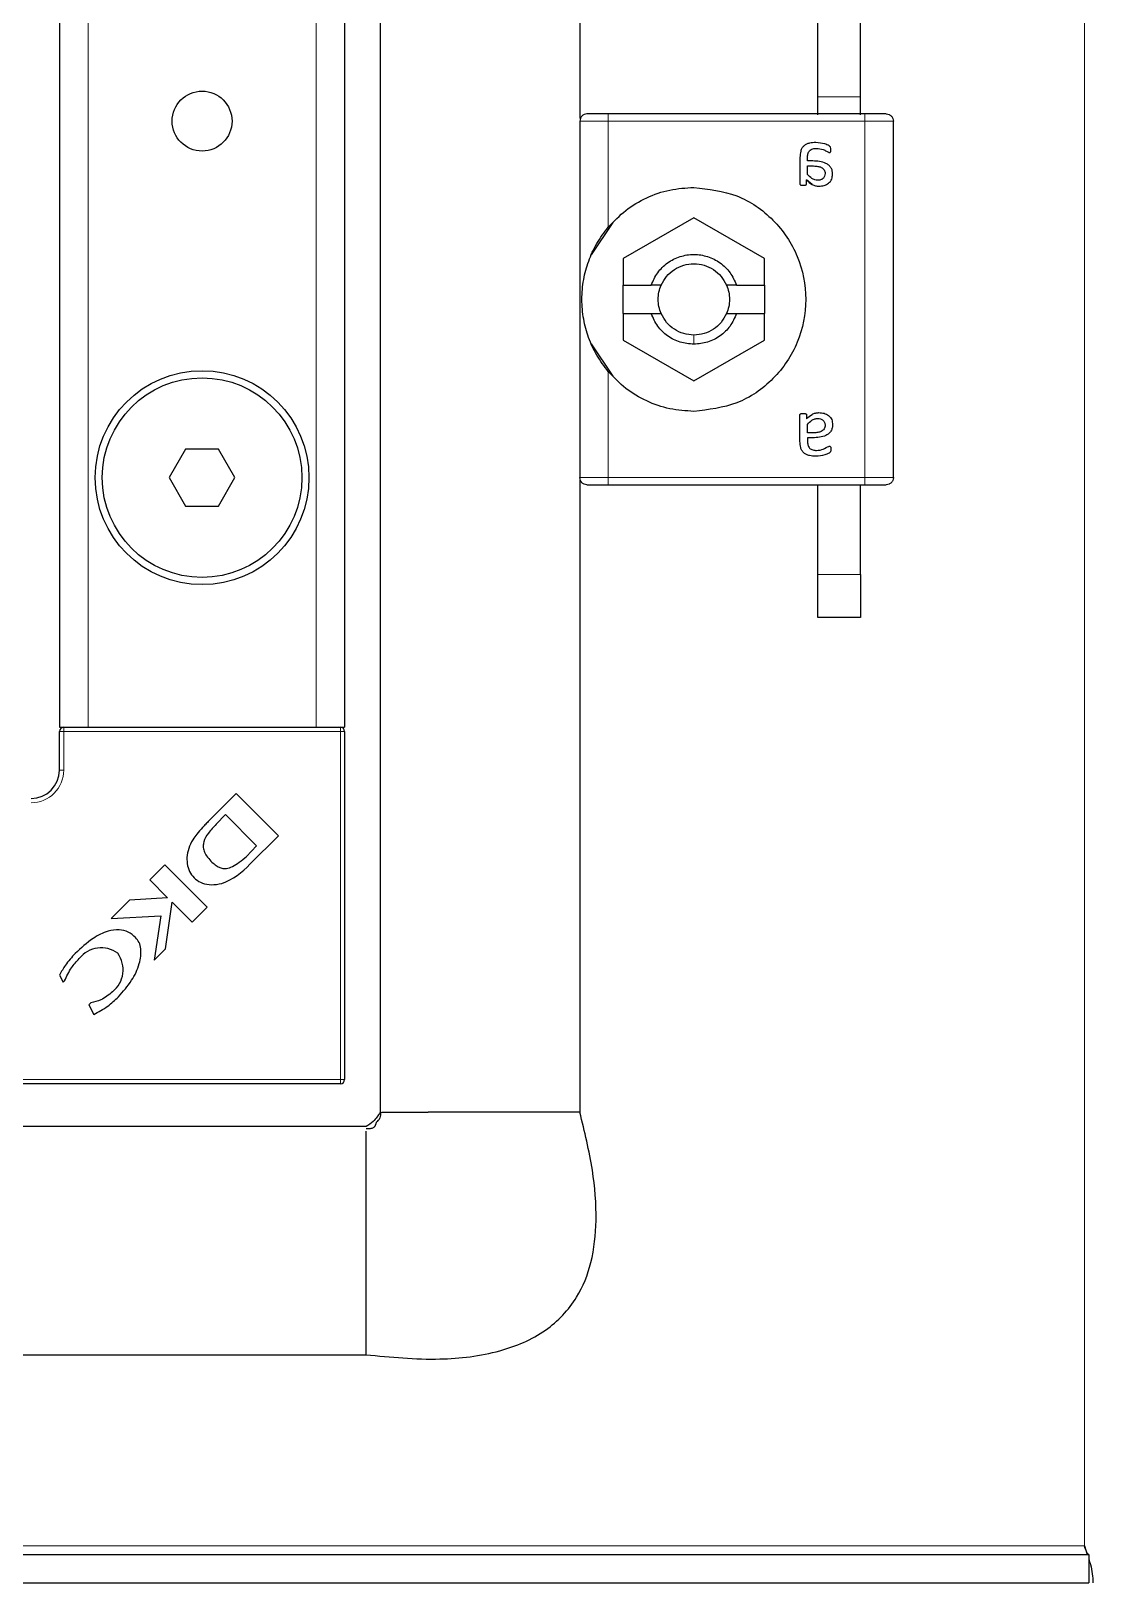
# Model space of a CAD drawing. Header units: millimetres. Extents: x -165 to 1228, y -811 to 1017.
# Drawn here: x 1035.6 to 1110.1, y -688.4 to -579.5 of the extents above; entities that cross this region are included whole.
import ezdxf

# ---------------------------------------------------------------- set-up
doc = ezdxf.new("R2010")
doc.units = ezdxf.units.MM

msp = doc.modelspace()

# ---------------------------------------------------------------- linework, layer by layer
at = {"color": 8, "linetype": 'Continuous', "lineweight": 18}
for p, q in [((1109.460793568872, 864.0395756363309), (1109.460793568872, -685.7604243636687)), ((1039.560793568878, 806.6395756363328), (1039.560793568877, -628.360424363669)), ((1055.560793568878, 806.6395756363328), (1055.560793568877, -628.360424363669)), ((1093.760793568872, -584.1604243636706), (1090.760793568871, -584.1604243636706)), ((1076.060793568871, -593.2985571192886), (1076.060793568871, -585.8604243636954)), ((1076.060793568871, -585.8604243636954), (1094.060793568871, -585.8604243636954)), ((1094.060793568871, -585.8604243636954), (1094.060793568871, -610.8604243636956)), ((1082.060793568871, -600.8604243636955), (1082.060793568871, -601.5104243636955)), ((1076.060793568871, -610.8604243636956), (1076.060793568871, -603.4222916081025)), ((1094.060793568871, -610.8604243636956), (1076.060793568871, -610.8604243636956)), ((1090.760793568871, -617.6604243636706), (1093.760793568871, -617.6604243636706)), ((1037.560793568877, -628.660424363669), (1037.860793568877, -628.660424363669)), ((1037.860793568877, -628.660424363669), (1037.860793568877, -628.3604243636689)), ((1037.860793568877, -628.660424363669), (1037.860793568877, -631.3604243636689)), ((1057.260793568877, -628.6604243636685), (1037.860793568877, -628.660424363669)), ((1057.260793568877, -628.6604243636685), (1057.260793568877, -628.3604243636685)), ((1057.260793568877, -653.0604243636685), (1057.260793568877, -628.6604243636685)), ((1057.260793568877, -628.6604243636685), (1057.560793568877, -628.6604243636685)), ((1037.560793568877, -631.3604243636689), (1037.860793568877, -631.3604243636689)), ((1032.860793568877, -653.0604243636691), (1057.260793568877, -653.0604243636685)), ((1057.260793568877, -653.0604243636685), (1057.260793568877, -653.3604243636686)), ((1057.260793568877, -653.0604243636685), (1057.560793568877, -653.0604243636685)), ((1109.460793568871, -685.7604243636692), (1014.031416044286, -685.7604243636692))]:
    msp.add_line(p, q, dxfattribs=at)
at = {"color": 7, "linetype": 'Continuous', "lineweight": 25}
for p, q in [((1060.060793568877, 833.6395756363307), (1060.060793568877, -655.3604243636692)), ((1037.560793568878, 806.6395756363328), (1037.560793568877, -628.360424363669)), ((1057.560793568878, 806.6395756363328), (1057.560793568877, -628.360424363669)), ((1074.060793568877, -565.8604243636428), (1074.060793568877, -585.6854143636955)), ((1090.760793568871, -584.1604243636706), (1090.760793568871, -576.8604243636426)), ((1093.760793568872, -584.1604243636706), (1093.760793568872, -576.8604243636426)), ((1090.760793568871, -585.4162086513336), (1090.760793568871, -584.1604243636706)), ((1093.760793568872, -585.4162086513336), (1093.760793568872, -584.1604243636706)), ((1094.060793568871, -585.3604243636955), (1076.060793568871, -585.3604243636955)), ((1094.660793568871, -585.3604243636955), (1094.410793568871, -585.3604243636955)), ((1074.060793568871, -585.8604243636954), (1074.060793568871, -610.8604243636956)), ((1096.060793568871, -610.8604243636956), (1096.060793568871, -585.8604243636954)), ((1089.501970039459, -588.4027037754602), (1089.501970039459, -590.2685125989896)), ((1090.031381804165, -588.6545420107544), (1090.031381804165, -588.4357920107543)), ((1090.411896510048, -588.6545420107544), (1090.031381804165, -588.6545420107544)), ((1090.031381804165, -589.0074831872249), (1090.460609745342, -589.0074831872249)), ((1090.031381804165, -589.5947993636955), (1090.031381804165, -589.0074831872249)), ((1089.960609745342, -590.2675934813426), (1089.960609745342, -589.9881817166367)), ((1090.354628294636, -590.2961432415356), (1089.960609745342, -589.9881817166367)), ((1074.889960221822, -595.2342049858713), (1076.398019142621, -592.9772353145638)), ((1082.060793568871, -592.6446566987182), (1077.110793568871, -595.5025405312069)), ((1087.010793568871, -595.5025405312069), (1082.060793568871, -592.6446566987182)), ((1077.110793568871, -595.5025405312069), (1077.110793568871, -597.3604243636955)), ((1087.010793568871, -597.3604243636955), (1087.010793568871, -595.5025405312069)), ((1077.110793568871, -599.3604243636955), (1077.110793568871, -597.3604243636955)), ((1077.110793568871, -597.3604243636955), (1079.073738162622, -597.3604243636955)), ((1079.769505721393, -597.3604243636955), (1079.073738162622, -597.3604243636955)), ((1085.04784897512, -597.3604243636955), (1084.352081416349, -597.3604243636955)), ((1085.04784897512, -597.3604243636955), (1087.010793568871, -597.3604243636955)), ((1087.010793568871, -597.3604243636955), (1087.010793568871, -599.3604243636955)), ((1077.110793568871, -599.3604243636955), (1077.110793568871, -601.2183081961841)), ((1077.110793568871, -599.3604243636955), (1079.073738162622, -599.3604243636955)), ((1079.073738162622, -599.3604243636955), (1079.769505721393, -599.3604243636955)), ((1084.352081416349, -599.3604243636955), (1085.04784897512, -599.3604243636955)), ((1085.04784897512, -599.3604243636955), (1087.010793568871, -599.3604243636955)), ((1087.010793568871, -601.2183081961841), (1087.010793568871, -599.3604243636955)), ((1076.398019142621, -603.7436134128272), (1074.889426517659, -601.4858449967945)), ((1077.110793568871, -601.2183081961841), (1082.060793568871, -604.0761920286728)), ((1082.060793568871, -604.0761920286728), (1087.010793568871, -601.2183081961841)), ((1089.501970039459, -608.3181449519308), (1089.501970039459, -606.4523361284014)), ((1089.960609745342, -606.4532552460486), (1089.960609745342, -606.7326670107543)), ((1090.031381804165, -607.7133655401661), (1090.031381804165, -607.1260493636955)), ((1090.460609745342, -607.7133655401661), (1090.031381804165, -607.7133655401661)), ((1090.411896510048, -608.0663067166366), (1090.031381804165, -608.0663067166366)), ((1090.031381804165, -608.0663067166366), (1090.031381804165, -608.2850567166366)), ((1046.406093030492, -608.8604243636962), (1045.251392492113, -610.8604243636963)), ((1048.715494107251, -608.8604243636962), (1046.406093030492, -608.8604243636962)), ((1049.87019464563, -610.8604243636963), (1048.715494107251, -608.8604243636962)), ((1045.251392492113, -610.8604243636963), (1046.406093030492, -612.8604243636963)), ((1048.715494107251, -612.8604243636963), (1049.87019464563, -610.8604243636963)), ((1074.060793568877, -611.0354343636956), (1074.060793568877, -655.3604243636692)), ((1076.060793568871, -611.3604243636955), (1094.060793568871, -611.3604243636955)), ((1090.760793568871, -617.6604243636706), (1090.760793568871, -611.3604243636995)), ((1093.760793568871, -617.6604243636706), (1093.760793568872, -611.3604243636995)), ((1094.410793568871, -611.3604243636955), (1094.660793568871, -611.3604243636955)), ((1046.406093030492, -612.8604243636963), (1048.715494107251, -612.8604243636963)), ((1090.760793568871, -620.6604243636705), (1090.760793568871, -617.6604243636706)), ((1093.760793568871, -617.6604243636706), (1093.760793568871, -620.6604243636705)), ((1093.760793568871, -620.6604243636705), (1090.760793568871, -620.6604243636705)), ((1037.560793568877, -628.360424363669), (1037.860793568877, -628.360424363669)), ((1037.560793568877, -631.3604243636689), (1037.560793568877, -628.660424363669)), ((1037.860793568877, -628.3604243636689), (1038.507228193592, -628.360424363669)), ((1038.507228193592, -628.360424363669), (1039.560793568877, -628.360424363669)), ((1039.560793568877, -628.360424363669), (1055.560793568877, -628.360424363669)), ((1055.560793568877, -628.360424363669), (1056.614358944163, -628.360424363669)), ((1056.614358944163, -628.360424363669), (1057.260793568877, -628.3604243636685)), ((1057.260793568877, -628.360424363669), (1057.560793568877, -628.360424363669)), ((1057.560793568877, -628.6604243636685), (1057.560793568877, -653.0604243636685)), ((1049.954335368808, -633.0076401960437), (1048.064878171883, -634.8970973929692)), ((1052.913577736502, -635.9668825637375), (1049.954335368808, -633.0076401960437)), ((1048.064878171883, -634.8970973929692), (1048.045660137661, -634.9160954840437)), ((1049.20846626992, -634.4873076392412), (1048.550782259655, -635.1666163966867)), ((1051.390481090152, -636.6693224594733), (1049.20846626992, -634.4873076392412)), ((1050.922486407869, -637.9579738923702), (1052.913577736502, -635.9668825637375)), ((1050.669350575462, -637.4120976767684), (1051.390481090152, -636.6693224594733)), ((1044.95093264032, -638.011042924532), (1043.892764203378, -639.0692113614747)), ((1047.910175008014, -640.9702852922258), (1044.95093264032, -638.011042924532)), ((1043.892764203378, -639.0692113614747), (1045.1358301018, -640.3122772598972)), ((1042.475749718981, -640.4862258458714), (1041.188493814667, -641.7734817501859)), ((1045.1358301018, -640.3122772598972), (1042.475749718981, -640.4862258458714)), ((1044.985854745506, -643.894605554734), (1045.473467647472, -640.6275581151082)), ((1045.473467647472, -640.6275581151082), (1046.863184916302, -642.017275383938)), ((1041.188493814667, -641.7734817501859), (1044.662766433965, -641.594372879051)), ((1044.662766433965, -641.594372879051), (1044.189534675088, -644.6909256251519)), ((1046.863184916302, -642.017275383938), (1047.910175008014, -640.9702852922258)), ((1044.189534675088, -644.6909256251519), (1044.985854745506, -643.894605554734)), ((1037.563288809783, -645.7342422137642), (1037.810293573879, -646.2444387104393)), ((1037.810293573879, -646.2444387104393), (1037.919835546932, -646.1348948019956)), ((1039.761263164418, -647.6785115508616), (1039.623824176672, -647.8159505386075)), ((1039.623824176672, -647.8159505386075), (1039.957310595871, -648.5032673582189)), ((1057.260793568877, -653.3604243636686), (1032.860793568877, -653.3604243636692)), ((1063.491932910053, -655.3604243636692), (1063.431362689593, -655.3604243636692)), ((1070.629654227701, -655.3604243636692), (1063.491932910053, -655.3604243636692)), ((1070.779295447183, -655.3604243636692), (1070.629654227701, -655.3604243636692)), ((1073.082689748499, -655.3604243636692), (1070.779295447183, -655.3604243636692)), ((1074.060793568877, -655.3604243636692), (1073.082689748499, -655.3604243636692)), ((1059.060793568877, -656.3604243636688), (1002.560793568872, -656.3604243636688)), ((1059.060793568877, -672.3604243636688), (1059.060793568877, -656.6871215884232)), ((771.0607935688772, -672.3604243636688), (1059.060793568877, -672.3604243636688)), ((720.3607935688715, -686.3604243636703), (1109.760793568872, -686.3604243636702)), ((1109.460793568871, -685.7604243636687), (1109.656607754431, -686.3604243636702)), ((1109.760793568872, -686.3604243636702), (1109.760793568872, -688.3604243636702)), ((720.3607935688715, -688.3604243636703), (1109.760793568872, -688.3604243636702))]:
    msp.add_line(p, q, dxfattribs=at)
for centre, radius in [((1047.560793568877, -585.860424363669), 2.100000000000023), ((1047.560793568872, -610.8604243636963), 7.5), ((1047.560793568872, -610.8604243636963), 7)]:
    msp.add_circle(centre, radius, dxfattribs=at)
for centre, radius, start, end in [((1037.860793568877, -628.660424363669), 0.3000000000001819, 90, 180), ((1057.260793568877, -628.6604243636685), 0.3000000000001819, 0, 90), ((1035.560793568877, -631.360424363669), 2, 270.0000000000073, 3.256887993818641e-12), ((1046.486613834235, -632.9383295056307), 6.124531679687706, 306.9888072258068, 313.0744429170487), ((1047.26247349264, -634.7513524268207), 4.866016416224693, 290.3444756718246, 318.7776532289029), ((1040.486988091682, -645.7660918122479), 1.941377604034428, 53.30966131667741, 142.3463771401174), ((1040.051250385487, -645.3638832891022), 1.969564660125779, 308.4540492115505, 35.8870043552803), ((1057.260793568877, -653.0604243636685), 0.3000000000001819, 270.0000000000008, 0)]:
    msp.add_arc(centre, radius, start, end, dxfattribs=at)
at = {"color": 8, "linetype": 'Continuous', "lineweight": 18}
msp.add_arc((1035.560793568877, -631.360424363669), 2.300000000000182, 270.0000000000065, 2.832076516363812e-12, dxfattribs=at)
at = {"color": 7, "linetype": 'Continuous', "lineweight": 25}
for points in [[(1074.560793568871, -585.3604243636955), (1074.495275046968, -585.3679401500892), (1074.364238003162, -585.3829717228764), (1074.198965534613, -585.4985963294374), (1074.083340928052, -585.6638687979861), (1074.068309355265, -585.7949058417922), (1074.060793568871, -585.8604243636954)], [(1076.060793568871, -585.3604243636955), (1075.864238003162, -585.3604243636955), (1075.471126871743, -585.3604243636955), (1074.975309466098, -585.3604243636955), (1074.628435646414, -585.3604243636955), (1074.583340928052, -585.3604243636955), (1074.560793568871, -585.3604243636955)], [(1095.560793568871, -585.3604243636955), (1095.53824620969, -585.3604243636954), (1095.493151491328, -585.3604243636956), (1095.146277671645, -585.3604243636955), (1094.650460266, -585.3604243636956), (1094.257349134581, -585.3604243636955), (1094.060793568871, -585.3604243636955)], [(1095.560793568871, -585.3604243636955), (1095.626312090774, -585.3679401500892), (1095.757349134581, -585.3829717228764), (1095.922621603129, -585.4985963294374), (1096.03824620969, -585.6638687979861), (1096.053277782478, -585.7949058417922), (1096.060793568871, -585.8604243636954)], [(1076.060793568871, -593.2985571192886), (1076.455197638234, -592.8863251792503), (1077.244005776959, -592.0618612991733), (1078.729916385675, -591.1924503642198), (1080.352584901356, -590.6173394191595), (1081.491390679699, -590.5460627155169), (1082.060793568871, -590.5104243636955)], [(1082.060793568871, -590.5104243636955), (1083.088217890107, -590.6284222100761), (1085.143066532579, -590.8644179028372), (1087.756091378436, -592.6797242258477), (1089.502058760791, -595.2745019820587), (1090.115160972912, -598.3604243636953), (1089.502058760791, -601.4463467453326), (1087.756091378436, -604.0411245015433), (1085.143066532579, -605.8564308245542), (1083.088217890107, -606.0924265173151), (1082.060793568871, -606.2104243636956)], [(1079.073738162622, -597.3604243636955), (1079.205908662521, -597.0592890758406), (1079.470249662319, -596.4570185001306), (1080.19401960643, -595.7631962894058), (1081.077373593442, -595.3130880302659), (1082.060793568871, -595.1590925304104), (1083.044213544301, -595.313088030266), (1083.927567531312, -595.7631962894059), (1084.651337475424, -596.4570185001307), (1084.915678475222, -597.0592890758406), (1085.04784897512, -597.3604243636955)], [(1079.769505721393, -597.3604243636955), (1079.884758778798, -597.1470094004953), (1080.115264893607, -596.7201794740955), (1080.674490597759, -596.2428115966079), (1081.335695766006, -595.9212199236347), (1081.819094301249, -595.880689550342), (1082.060793568871, -595.8604243636954)], [(1082.060793568871, -595.8604243636954), (1082.302492836493, -595.8806895503417), (1082.785891371737, -595.9212199236345), (1083.447096539983, -596.242811596608), (1084.006322244135, -596.7201794740955), (1084.236828358945, -597.1470094004956), (1084.352081416349, -597.3604243636955)], [(1079.769505721393, -599.3604243636955), (1079.710191494697, -599.1991447516405), (1079.591563041305, -598.8765855275302), (1079.545408832655, -598.3604243636955), (1079.591563041305, -597.844263199861), (1079.710191494697, -597.5217039757508), (1079.769505721393, -597.3604243636955)], [(1084.352081416349, -597.3604243636955), (1084.411395643045, -597.5217039757508), (1084.530024096438, -597.8442631998611), (1084.576178305088, -598.3604243636954), (1084.530024096438, -598.8765855275302), (1084.411395643045, -599.1991447516405), (1084.352081416349, -599.3604243636955)], [(1082.060793568871, -601.5104243636955), (1081.732986910395, -601.4807863409059), (1081.077373593442, -601.4215102953265), (1080.19401960643, -600.9539858784647), (1079.470249662319, -600.2647468671405), (1079.205908662521, -599.661865198177), (1079.073738162622, -599.3604243636955)], [(1082.060793568871, -600.8604243636955), (1081.819094301249, -600.8401591770494), (1081.335695766006, -600.799628803757), (1080.674490597759, -600.4780371307828), (1080.115264893607, -600.0006692532955), (1079.884758778798, -599.5738393268957), (1079.769505721393, -599.3604243636955)], [(1085.04784897512, -599.3604243636955), (1084.915678475222, -599.6618651981771), (1084.651337475424, -600.2647468671405), (1083.927567531312, -600.9539858784648), (1083.044213544301, -601.4215102953267), (1082.388600227348, -601.4807863409059), (1082.060793568871, -601.5104243636955)], [(1084.352081416349, -599.3604243636955), (1084.236828358945, -599.5738393268956), (1084.006322244135, -600.0006692532957), (1083.447096539983, -600.4780371307828), (1082.785891371737, -600.7996288037568), (1082.302492836493, -600.8401591770491), (1082.060793568871, -600.8604243636955)], [(1082.060793568871, -606.2104243636956), (1081.4913906797, -606.1747860118742), (1080.352584901356, -606.1035093082315), (1078.729916385675, -605.5283983631716), (1077.244005776959, -604.6589874282175), (1076.455197638234, -603.8345235481409), (1076.060793568871, -603.4222916081025)], [(1074.560793568871, -611.3604243636955), (1074.495275046968, -611.352908577302), (1074.364238003162, -611.3378770045144), (1074.198965534613, -611.2222523979533), (1074.083340928052, -611.0569799294049), (1074.068309355265, -610.9259428855985), (1074.060793568871, -610.8604243636956)], [(1074.560793568871, -611.3604243636955), (1074.583340928052, -611.3604243636955), (1074.628435646414, -611.3604243636955), (1074.975309466098, -611.3604243636955), (1075.471126871743, -611.3604243636954), (1075.864238003162, -611.3604243636954), (1076.060793568871, -611.3604243636955)], [(1094.060793568871, -611.3604243636955), (1094.257349134581, -611.3604243636955), (1094.650460266, -611.3604243636958), (1095.146277671645, -611.3604243636954), (1095.493151491328, -611.3604243636955), (1095.53824620969, -611.3604243636955), (1095.560793568871, -611.3604243636955)], [(1096.060793568871, -610.8604243636956), (1096.053277782478, -610.9259428855987), (1096.03824620969, -611.0569799294049), (1095.922621603129, -611.2222523979535), (1095.757349134581, -611.3378770045143), (1095.626312090774, -611.3529085773018), (1095.560793568871, -611.3604243636955)], [(1061.038897389273, -655.3604243636692), (1061.363147094961, -655.3604243636692), (1062.011646506337, -655.3604243636692), (1062.958123961841, -655.360424363669), (1063.431362689593, -655.3604243636692)]]:
    msp.add_open_spline(points, degree=3, dxfattribs=at)
at = {"color": 8, "linetype": 'Continuous', "lineweight": 18}
for points in [[(1076.060793568871, -585.3604243636955), (1076.060793568871, -585.3679401500892), (1076.060793568871, -585.3829717228765), (1076.060793568871, -585.4985963294375), (1076.060793568871, -585.6638687979862), (1076.060793568871, -585.7949058417923), (1076.060793568871, -585.8604243636954)], [(1094.060793568871, -585.8604243636954), (1094.060793568871, -585.7949058417923), (1094.060793568871, -585.6638687979859), (1094.060793568871, -585.4985963294378), (1094.060793568871, -585.3829717228763), (1094.060793568871, -585.3679401500892), (1094.060793568871, -585.3604243636955)], [(1076.060793568871, -585.8604243636954), (1075.798719481259, -585.8604243636954), (1075.274571306034, -585.8604243636956), (1074.61348143184, -585.8604243636954), (1074.150983005595, -585.8604243636955), (1074.090856714446, -585.8604243636954), (1074.060793568871, -585.8604243636954)], [(1096.060793568871, -585.8604243636954), (1096.030730423297, -585.8604243636953), (1095.970604132147, -585.8604243636955), (1095.508105705903, -585.8604243636954), (1094.847015831709, -585.8604243636954), (1094.322867656484, -585.8604243636955), (1094.060793568871, -585.8604243636954)], [(1074.060793568871, -610.8604243636956), (1074.090856714446, -610.8604243636955), (1074.150983005595, -610.8604243636955), (1074.61348143184, -610.8604243636955), (1075.274571306034, -610.8604243636954), (1075.798719481259, -610.8604243636955), (1076.060793568871, -610.8604243636956)], [(1076.060793568871, -610.8604243636956), (1076.060793568871, -610.9259428855987), (1076.060793568871, -611.0569799294047), (1076.060793568871, -611.2222523979536), (1076.060793568871, -611.3378770045146), (1076.060793568871, -611.352908577302), (1076.060793568871, -611.3604243636955)], [(1094.060793568871, -611.3604243636955), (1094.060793568871, -611.352908577302), (1094.060793568871, -611.3378770045146), (1094.060793568871, -611.2222523979535), (1094.060793568871, -611.0569799294047), (1094.060793568871, -610.9259428855987), (1094.060793568871, -610.8604243636956)], [(1094.060793568871, -610.8604243636956), (1094.322867656484, -610.8604243636956), (1094.847015831709, -610.8604243636956), (1095.508105705903, -610.8604243636954), (1095.970604132147, -610.8604243636955), (1096.030730423297, -610.8604243636955), (1096.060793568871, -610.8604243636956)]]:
    msp.add_open_spline(points, degree=3, dxfattribs=at)
at = {"color": 7, "linetype": 'Continuous', "lineweight": 25}
for points, knots in [([(1090.614102392401, -587.3604243636955), (1090.466863522447, -587.3668830738519), (1090.241670918691, -587.3767612653746), (1089.961307130632, -587.4714896188672), (1089.775386163046, -587.5901335810036), (1089.634900676099, -587.757987483284), (1089.520141220509, -588.032043599571), (1089.509203345245, -588.2551570426784), (1089.501970039459, -588.4027037754602)], [0, 0, 0, 0, 0.2500888351328086, 0.3824951656540173, 0.5002586427262641, 0.6221631970694164, 0.7501334521992726, 0.9999999999999999, 0.9999999999999999, 0.9999999999999999, 0.9999999999999999]), ([(1091.678440627695, -587.8567478931072), (1091.67870763673, -587.8014194476397), (1091.679108457005, -587.7183632220846), (1091.612255742751, -587.6295576964774), (1091.477187935742, -587.5413163198828), (1091.149699420904, -587.411341260588), (1090.828292227559, -587.3807864664926), (1090.614102392401, -587.3604243636955)], [0, 0, 0, 0, 0.1246926598433097, 0.1871822277577385, 0.2497733559299719, 0.5000394373496619, 1, 1, 1, 1]), ([(1090.031381804165, -588.4357920107543), (1090.035268586302, -588.3466946321039), (1090.041215409715, -588.2103745712096), (1090.099222283277, -588.0407617718209), (1090.174667460115, -587.9308031884683), (1090.279498954821, -587.8501871477974), (1090.403988141159, -587.8001211682039), (1090.53684912383, -587.7749754987155), (1090.625717187577, -587.7731181210303), (1090.670168568871, -587.7721890695778)], [0, 0, 0, 0, 0.2500233934413123, 0.3825387989546256, 0.4998022023221795, 0.6208377980572709, 0.7496523220039664, 0.8747772864465567, 1, 1, 1, 1]), ([(1091.796087686518, -589.5754978931072), (1091.791530737014, -589.4971786274806), (1091.782424527298, -589.3406722503559), (1091.688347725399, -589.1234984107535), (1091.531565529787, -588.9458769182426), (1091.265925434454, -588.7766165948248), (1090.880048401134, -588.6718847196885), (1090.568072433168, -588.6603275552084), (1090.411896510048, -588.6545420107544)], [0, 0, 0, 0, 0.1250485504427414, 0.2498860968360244, 0.3708557937188887, 0.4998199144302476, 0.7496086410125358, 0.9999999999999999, 0.9999999999999999, 0.9999999999999999, 0.9999999999999999]), ([(1090.670168568871, -587.772189069578), (1090.83052979856, -587.7906500392836), (1091.07154053454, -587.8183954731663), (1091.326253647543, -587.942048742864), (1091.450658138029, -588.0124287428478), (1091.520191490875, -588.0543706509234), (1091.559633605161, -588.06274355033), (1091.576418568871, -588.0663067166367)], [0, 0, 0, 0, 0.4986995680204251, 0.7495075346743091, 0.8749491582556697, 0.9467834349511045, 0.9999999999999999, 0.9999999999999999, 0.9999999999999999, 0.9999999999999999]), ([(1091.576418568871, -588.0663067166367), (1091.587563832482, -588.0649442789755), (1091.603151101149, -588.0630388344198), (1091.621606622546, -588.05264300383), (1091.636725822292, -588.0383523529298), (1091.653380772812, -588.0161094661993), (1091.669142159378, -587.9751809516845), (1091.675352703184, -587.9346080640389), (1091.677169465348, -587.8916885381336), (1091.677951614015, -587.8701894912108), (1091.678440627695, -587.8567478931072)], [0, 0, 0, 0, 0.1288253239362545, 0.1801693531362138, 0.2433965835127462, 0.3698598713813234, 0.4998642411052551, 0.7496494786849951, 0.843476266431015, 1, 1, 1, 1]), ([(1090.752889157107, -590.0074831872249), (1090.681184284231, -590.0014989870222), (1090.537778625956, -589.9895309277407), (1090.278667437912, -589.8549398225317), (1090.130307411127, -589.6988674908888), (1090.031381804165, -589.5947993636955)], [0, 0, 0, 0, 0.2499389362978357, 0.4998636250357577, 1, 1, 1, 1]), ([(1090.460609745342, -589.0074831872249), (1090.562115865999, -589.0111386703406), (1090.743692080243, -589.0176776729253), (1090.967036310094, -589.0797061901769), (1091.113250100132, -589.1711144660063), (1091.205465314797, -589.2740076492474), (1091.258752376115, -589.4008146866673), (1091.264044200137, -589.4916973349359), (1091.266675921812, -589.5368949519309)], [0, 0, 0, 0, 0.2796522914589019, 0.5002477097809525, 0.6294853118297862, 0.7501858753106266, 0.8757628288489574, 1, 1, 1, 1]), ([(1091.266675921812, -589.5368949519309), (1091.26118909734, -589.6029966831989), (1091.252961445561, -589.7021181385248), (1091.189204898722, -589.8187621095701), (1091.12413111114, -589.8918357471125), (1091.04204612389, -589.9481299477744), (1090.949832772647, -589.9845169581567), (1090.851411822989, -590.0039068381911), (1090.785740121801, -590.0062907051217), (1090.752889157107, -590.0074831872249)], [0, 0, 0, 0, 0.2491681137034583, 0.3736347834978487, 0.4993902808728371, 0.6193944487378328, 0.7496557389771644, 0.8747702536773276, 1, 1, 1, 1]), ([(1090.836528862989, -590.4192478931072), (1090.957224486835, -590.4120673559752), (1091.140235332286, -590.4011795032972), (1091.366584535234, -590.3147836386348), (1091.519707399326, -590.2184725821216), (1091.644221312916, -590.0888759608999), (1091.768734506938, -589.8793265417609), (1091.785183071788, -589.6966221795102), (1091.796087686518, -589.5754978931072)], [0, 0, 0, 0, 0.2500700096305888, 0.3791813027331831, 0.5004992800446835, 0.6241695991793133, 0.750842352382559, 1, 1, 1, 1]), ([(1089.501970039459, -590.2685125989896), (1089.503008529819, -590.2800560372061), (1089.504533462006, -590.2970065657704), (1089.517880272792, -590.3160396461567), (1089.544648085872, -590.3374711189122), (1089.617728008505, -590.3591722080996), (1089.685573797196, -590.3599233286793), (1089.730830333577, -590.3604243636955)], [0, 0, 0, 0, 0.1248806949880896, 0.1833763691395409, 0.2509342498098724, 0.500335657834871, 1, 1, 1, 1]), ([(1089.730830333577, -590.3604243636955), (1089.77640237072, -590.359534060213), (1089.844747755117, -590.3581988525384), (1089.919901957346, -590.3398910482833), (1089.946283957808, -590.317082361427), (1089.9581857732, -590.2967905885226), (1089.959646416281, -590.2791969240402), (1089.960609745342, -590.2675934813426)], [0, 0, 0, 0, 0.4997175212238391, 0.7494373352486925, 0.8105873766083751, 0.8750778427175255, 1, 1, 1, 1]), ([(1089.960609745342, -589.9881817166369), (1090.084568496435, -590.1023958530972), (1090.270669314674, -590.2738669599162), (1090.546154794429, -590.3827762463222), (1090.710830544726, -590.4149572858573), (1090.794629991679, -590.4178177100828), (1090.836528862989, -590.4192478931072)], [0, 0, 0, 0, 0.4991131666771764, 0.7493248188925408, 0.8746649585935992, 1, 1, 1, 1]), ([(1076.060793568871, -603.4222916081025), (1075.774475199409, -603.0437847829782), (1075.204465084647, -602.2902434742848), (1074.646447654305, -601.0415912695419), (1074.296425813287, -599.7631317034916), (1074.167912062866, -598.3593615833789), (1074.296820240505, -596.955875899084), (1074.647386028747, -595.6761725003279), (1075.205979153943, -594.4280214896877), (1075.77586580373, -593.6750315367109), (1076.060793568871, -593.2985571192886)], [0, 0, 0, 0, 0.1257618643787939, 0.2503700160137686, 0.3753067369517948, 0.5001386548706032, 0.6248103308405349, 0.7497626850632091, 0.874888174821263, 1, 1, 1, 1]), ([(1089.501970039459, -606.4523361284014), (1089.503002762838, -606.4407869513901), (1089.504543996678, -606.4235509879145), (1089.518113576907, -606.4046280083269), (1089.544887464841, -606.3832854369385), (1089.617752301303, -606.3616857970338), (1089.685583517668, -606.3609291110887), (1089.730830333577, -606.3604243636955)], [0, 0, 0, 0, 0.1248840364901748, 0.1863766300852839, 0.2509142066417395, 0.5003222880386715, 1, 1, 1, 1]), ([(1089.730830333577, -606.3604243636955), (1089.776982694661, -606.3608400491839), (1089.836549123578, -606.3613765526153), (1089.903473122511, -606.3781984374704), (1089.930377892658, -606.3896889880814), (1089.946456704882, -606.4039965914964), (1089.958205230671, -606.424310913301), (1089.959645528681, -606.4416484930509), (1089.960609745342, -606.4532552460486)], [0, 0, 0, 0, 0.4991617801142176, 0.6442418978068043, 0.7496984562786163, 0.8136051311950342, 0.8752167699617344, 1, 1, 1, 1]), ([(1089.960609745342, -606.7326670107543), (1090.084617736322, -606.619161232023), (1090.270792479017, -606.4487535914924), (1090.585250004326, -606.3193302611395), (1090.75277353879, -606.3075103401693), (1090.836528862989, -606.3016008342837)], [0, 0, 0, 0, 0.4993638567991292, 0.7497011830976389, 1, 1, 1, 1]), ([(1090.031381804165, -607.1260493636955), (1090.130274787753, -607.0212588684552), (1090.278585888834, -606.8641031920032), (1090.505616964905, -606.7507037047206), (1090.645443021167, -606.7176732908587), (1090.717077328837, -606.7148013147212), (1090.752889157107, -606.7133655401661)], [0, 0, 0, 0, 0.4997651417725191, 0.7495043204285214, 0.8747707830076049, 1, 1, 1, 1]), ([(1091.796087686518, -607.1453508342838), (1091.795163446232, -607.1844833441321), (1091.793314891582, -607.2627515003375), (1091.764299238297, -607.4166281478063), (1091.687992566109, -607.599448445651), (1091.529996886441, -607.7772777295709), (1091.263445148119, -607.9443716595839), (1090.880102158329, -608.0491182955817), (1090.568090366621, -608.0605726427681), (1090.411896510048, -608.0663067166366)], [0, 0, 0, 0, 0.06263661248420972, 0.1252782453532234, 0.250072322393315, 0.3748405153769923, 0.4999940808203051, 0.7496958291280857, 1, 1, 1, 1]), ([(1091.266675921812, -607.1839537754603), (1091.263993611719, -607.2292212444892), (1091.258609554225, -607.3200842123654), (1091.2055095457, -607.4467449479334), (1091.113394340827, -607.5496142044007), (1090.967333782444, -607.64100497282), (1090.743872422285, -607.7032833319137), (1090.562275008002, -607.7097469541905), (1090.460609745342, -607.7133655401661)], [0, 0, 0, 0, 0.1244464757441252, 0.2497947504105808, 0.3699999179337015, 0.4997343476035288, 0.7199319211036631, 1, 1, 1, 1]), ([(1090.752889157107, -606.7133655401661), (1090.818822464248, -606.7173107731653), (1090.918437023736, -606.7232713819127), (1091.041418473679, -606.7725685445436), (1091.122992226721, -606.8280469353083), (1091.189119211816, -606.9014737528948), (1091.235769207042, -606.9890670531278), (1091.26289419272, -607.0852884006815), (1091.265415143956, -607.1510600602621), (1091.266675921812, -607.1839537754603)], [0, 0, 0, 0, 0.2496230599111627, 0.3771400560537574, 0.4997339977304334, 0.622730312945647, 0.7498124739867232, 0.8748762418454309, 0.9999999999999999, 0.9999999999999999, 0.9999999999999999, 0.9999999999999999]), ([(1090.836528862989, -606.3016008342837), (1090.957222878094, -606.3087837274571), (1091.140413825271, -606.3196860162138), (1091.366759723408, -606.4061371296989), (1091.51998824237, -606.5026097997012), (1091.644346078088, -606.6321232094608), (1091.76874990432, -606.8417112334552), (1091.785182475654, -607.0242271143723), (1091.796087686518, -607.1453508342838)], [0, 0, 0, 0, 0.2500695126524469, 0.3795587614104891, 0.5004992371534003, 0.6245563032595872, 0.7508428475475128, 1, 1, 1, 1]), ([(1090.614102392401, -609.3604243636955), (1090.540628409988, -609.3589546168374), (1090.393723851806, -609.3560159914118), (1090.171511879033, -609.3189161039741), (1089.961141176675, -609.2496723839864), (1089.775133150888, -609.1303973884866), (1089.634823305209, -608.962721277544), (1089.520128073001, -608.6886245488043), (1089.509201457388, -608.4656880651736), (1089.501970039459, -608.3181449519309)], [0, 0, 0, 0, 0.1252553869664542, 0.2504367760935468, 0.3830658904790233, 0.50049287259048, 0.6226290029493585, 0.7502495291678672, 1, 1, 1, 1]), ([(1090.031381804165, -608.2850567166366), (1090.032417976038, -608.3295132768905), (1090.034489698665, -608.4183997485604), (1090.056511211412, -608.5530209005267), (1090.099066878579, -608.6802434180154), (1090.17496393225, -608.7903594346859), (1090.279657641877, -608.8705015351071), (1090.44566522308, -608.9386320059253), (1090.580857190123, -608.9446704815605), (1090.670168568871, -608.9486596578132)], [0, 0, 0, 0, 0.1252945245661966, 0.2505139431548502, 0.3835180584702118, 0.500349696798735, 0.6219383671628498, 0.7502425150035662, 1, 1, 1, 1]), ([(1091.678440627695, -608.8641008342838), (1091.678054356761, -608.8908868871064), (1091.677283047487, -608.9443735183023), (1091.662896009752, -609.0252344634359), (1091.612145579957, -609.0911253220197), (1091.477321729613, -609.1797336626996), (1091.149594621303, -609.309349825324), (1090.828250317302, -609.339999218722), (1090.614102392401, -609.3604243636955)], [0, 0, 0, 0, 0.06268630245148722, 0.1251725725497295, 0.1876278787411211, 0.2501846895069523, 0.5003135552688396, 1, 1, 1, 1]), ([(1090.670168568871, -608.9486596578132), (1090.832729805089, -608.9347606057848), (1091.141201823737, -608.9083861223208), (1091.403543791114, -608.696807277564), (1091.559774187155, -608.6586113101815), (1091.576418568871, -608.6545420107544)], [0, 0, 0, 0, 0.4988521518574058, 0.9466090063656917, 0.9999999999999999, 0.9999999999999999, 0.9999999999999999, 0.9999999999999999]), ([(1091.576418568871, -608.6545420107544), (1091.587773518497, -608.6558984924366), (1091.603578447469, -608.6577865762544), (1091.621862805288, -608.6685033026365), (1091.636999584843, -608.682620685222), (1091.653472797133, -608.7048139340761), (1091.67684219072, -608.7660369033938), (1091.677732833545, -608.8206777418085), (1091.678440627695, -608.8641008342838)], [0, 0, 0, 0, 0.1310704504900612, 0.1824366667040361, 0.2437961547534482, 0.3713877360143399, 0.5004416245771693, 1, 1, 1, 1]), ([(1047.588995500872, -635.4005814585287), (1047.45447188262, -635.5484439623332), (1047.210694574345, -635.8163933651273), (1047.002682599172, -636.1128440508573), (1046.909457860505, -636.2457043714305)], [0, 0, 0, 0, 0.5518299434994135, 1, 1, 1, 1]), ([(1048.045660137661, -634.9160954840437), (1047.970423370229, -634.9935250970892), (1047.815749207525, -635.1527073822276), (1047.665936272103, -635.3164742442287), (1047.588995500872, -635.4005814585287)], [0, 0, 0, 0, 0.4864210422537075, 1, 1, 1, 1]), ([(1048.550782259655, -635.1666163966867), (1048.360138497519, -635.3668108404602), (1048.010992993664, -635.7334474886082), (1047.685565310728, -636.2721912565999), (1047.623826473852, -636.7209470622407), (1047.69217376834, -637.0630757535677), (1047.881197095346, -637.4170070697295), (1048.076004230934, -637.62726242675), (1048.18363393004, -637.7434271696034)], [0, 0, 0, 0, 0.2746757437066926, 0.5030419031713972, 0.6073810134221187, 0.7165790596386192, 0.8434117393111589, 0.9999999999999999, 0.9999999999999999, 0.9999999999999999, 0.9999999999999999]), ([(1046.909457860505, -636.2457043714305), (1046.802172145606, -636.4479003559428), (1046.595933954093, -636.8365870903907), (1046.478533238074, -637.4687546156702), (1046.517282713889, -638.0643914125981), (1046.718124905288, -638.5984773840792), (1047.078170836054, -639.0344344163954), (1047.592718527213, -639.326158081363), (1048.247642565215, -639.4420989203113), (1048.705365516207, -639.3590006006363), (1048.954210182011, -639.313823548571)], [0, 0, 0, 0, 0.1380907081901064, 0.2654554518158855, 0.384013407453294, 0.4961026680968451, 0.6057594511494387, 0.7197904529618202, 0.8476618860018934, 1, 1, 1, 1]), ([(1048.18363393004, -637.7434271696034), (1048.280014365218, -637.8351462175096), (1048.454031165664, -638.0007467901504), (1048.733164898449, -638.1818181225435), (1049.004137593959, -638.2740321271115), (1049.332746888495, -638.2747096009557), (1049.733767776741, -638.1193854317493), (1050.014306214512, -637.9341220206677), (1050.171493425493, -637.8303179248146)], [0, 0, 0, 0, 0.176808139039468, 0.319230625926308, 0.4393795067589222, 0.5523950893029, 0.7492045364860932, 1, 1, 1, 1]), ([(1042.896147425234, -643.1011992531377), (1042.732019031759, -642.9631944790257), (1042.39751703235, -642.6819337422878), (1041.702785031011, -642.5150960798621), (1040.826090698762, -642.6456455793729), (1039.750594260641, -643.2110484473973), (1039.063497212807, -643.8502871774484), (1038.666055164867, -644.2200462250162)], [0, 0, 0, 0, 0.1305321476938227, 0.2660311446802093, 0.4239973740380485, 0.6668190265081055, 0.9999999999999999, 0.9999999999999999, 0.9999999999999999, 0.9999999999999999]), ([(1041.690598898782, -647.2663548353214), (1042.020290637435, -646.894289503581), (1042.635988374575, -646.1994592850342), (1043.186610637117, -645.0294889557966), (1043.325173613865, -644.0872324960885), (1043.171078138797, -643.4451017939183), (1042.986189689261, -643.2138304065477), (1042.896147425234, -643.1011992531377)], [0, 0, 0, 0, 0.3156740918466545, 0.5895198491121514, 0.8131991986473256, 0.9090264042020343, 1, 1, 1, 1]), ([(1038.666055164867, -644.2200462250162), (1038.4199336814, -644.4876448102889), (1037.993861849367, -644.9508966072066), (1037.691141834039, -645.5016379965259), (1037.563288809783, -645.7342422137642)], [0, 0, 0, 0, 0.5776525575360411, 1, 1, 1, 1]), ([(1037.919835546932, -646.1348948019956), (1038.064131573332, -645.8214424090994), (1038.327616998142, -645.2490764267504), (1038.756125355995, -644.788483115221), (1038.949963984536, -644.5801306427755)], [0, 0, 0, 0, 0.5476432956580327, 1, 1, 1, 1]), ([(1041.276096630839, -646.9062634710494), (1041.01639095764, -647.124526077266), (1040.568319888699, -647.5010952837555), (1040.00012684947, -647.6260018547346), (1039.761263164418, -647.6785115508617)], [0, 0, 0, 0, 0.5796082166440597, 0.9999999999999999, 0.9999999999999999, 0.9999999999999999, 0.9999999999999999]), ([(1039.957310595871, -648.5032673582189), (1040.295765621942, -648.3210857734404), (1040.926270573291, -647.9817012691501), (1041.448638191617, -647.4928095187671), (1041.690598898782, -647.2663548353214)], [0, 0, 0, 0, 0.5367999495424706, 1, 1, 1, 1]), ([(1060.096962214354, -655.3604243636693), (1060.081975638082, -655.496519680446), (1060.055102068572, -655.7405625418025), (1059.922259580473, -655.9380488039774), (1059.801245134553, -656.0292228238486), (1059.751868644835, -656.1357543568965), (1059.732899961294, -656.2049036498008), (1059.715290511245, -656.2592146324339), (1059.700033958267, -656.2973193881596), (1059.681042308265, -656.3337973773623), (1059.648643369526, -656.380893785983), (1059.593247760334, -656.4323451423489), (1059.47349248504, -656.4956154349842), (1059.284360744123, -656.5305905214178), (1059.139767484295, -656.5257312738335), (1059.060793568877, -656.5230772510378)], [0, 0, 0, 0, 0.2334106043173407, 0.4185463034113251, 0.5493507945988427, 0.5950260997367925, 0.6313287313472433, 0.6471112692672844, 0.6619943720346556, 0.6766392051264676, 0.6917419255272287, 0.7255626521543455, 0.76679354233951, 0.872627347333103, 1, 1, 1, 1]), ([(1059.060793568877, -672.3604243636688), (1060.788956909285, -672.5277982045941), (1063.927299425662, -672.831748895378), (1068.254462222922, -672.3163587355203), (1071.686784363386, -670.8914110517399), (1073.899832764651, -668.5743120275024), (1074.985840520212, -665.8063513364062), (1075.305838738726, -662.7574571187463), (1075.009833324648, -659.1963523041685), (1074.394263893555, -656.7082795277777), (1074.060793568877, -655.3604243636692)], [0, 0, 0, 0, 0.1767130975515079, 0.3209107694159268, 0.440307704639044, 0.5483695928003345, 0.6373998325802867, 0.7388782983848691, 0.8585434327635468, 1, 1, 1, 1]), ([(1060.060793568877, -655.3604243636692), (1059.91102533442, -655.5863564995416), (1059.644325265082, -655.988685581681), (1059.238655293092, -656.24711757819), (1059.060793568877, -656.3604243636689)], [0, 0, 0, 0, 0.561560538132183, 1, 1, 1, 1]), ([(1060.171689751827, -655.3604243636693), (1060.201876319687, -655.3604243636692), (1060.286497276542, -655.3604243636693), (1060.744364013618, -655.3604243636693), (1061.038897389273, -655.3604243636692)], [0, 0, 0, 0, 0.3567268556445689, 1, 1, 1, 1]), ([(1109.760793568872, -686.3604243636693), (1109.710793568872, -686.3604243636693), (1109.660793568872, -686.2957605058351), (1109.560793568872, -686.073616358927), (1109.510793568872, -685.9175039963486), (1109.460793568872, -685.7604243636692)], [0, 0, 0, 0, 0.5, 0.5, 1, 1, 1, 1]), ([(1109.760793568872, -686.679663179212), (1109.804963327329, -686.8065835740307), (1109.99993807416, -687.3668373021831), (1110.03425264921, -687.9270910303349), (1110.060793568871, -688.3604243636684)], [0, 0, 0, 0, 0.2265409196604781, 1, 1, 1, 1])]:
    msp.add_open_spline(points, degree=3, knots=knots, dxfattribs=at)

doc.saveas('drawing.dxf')
